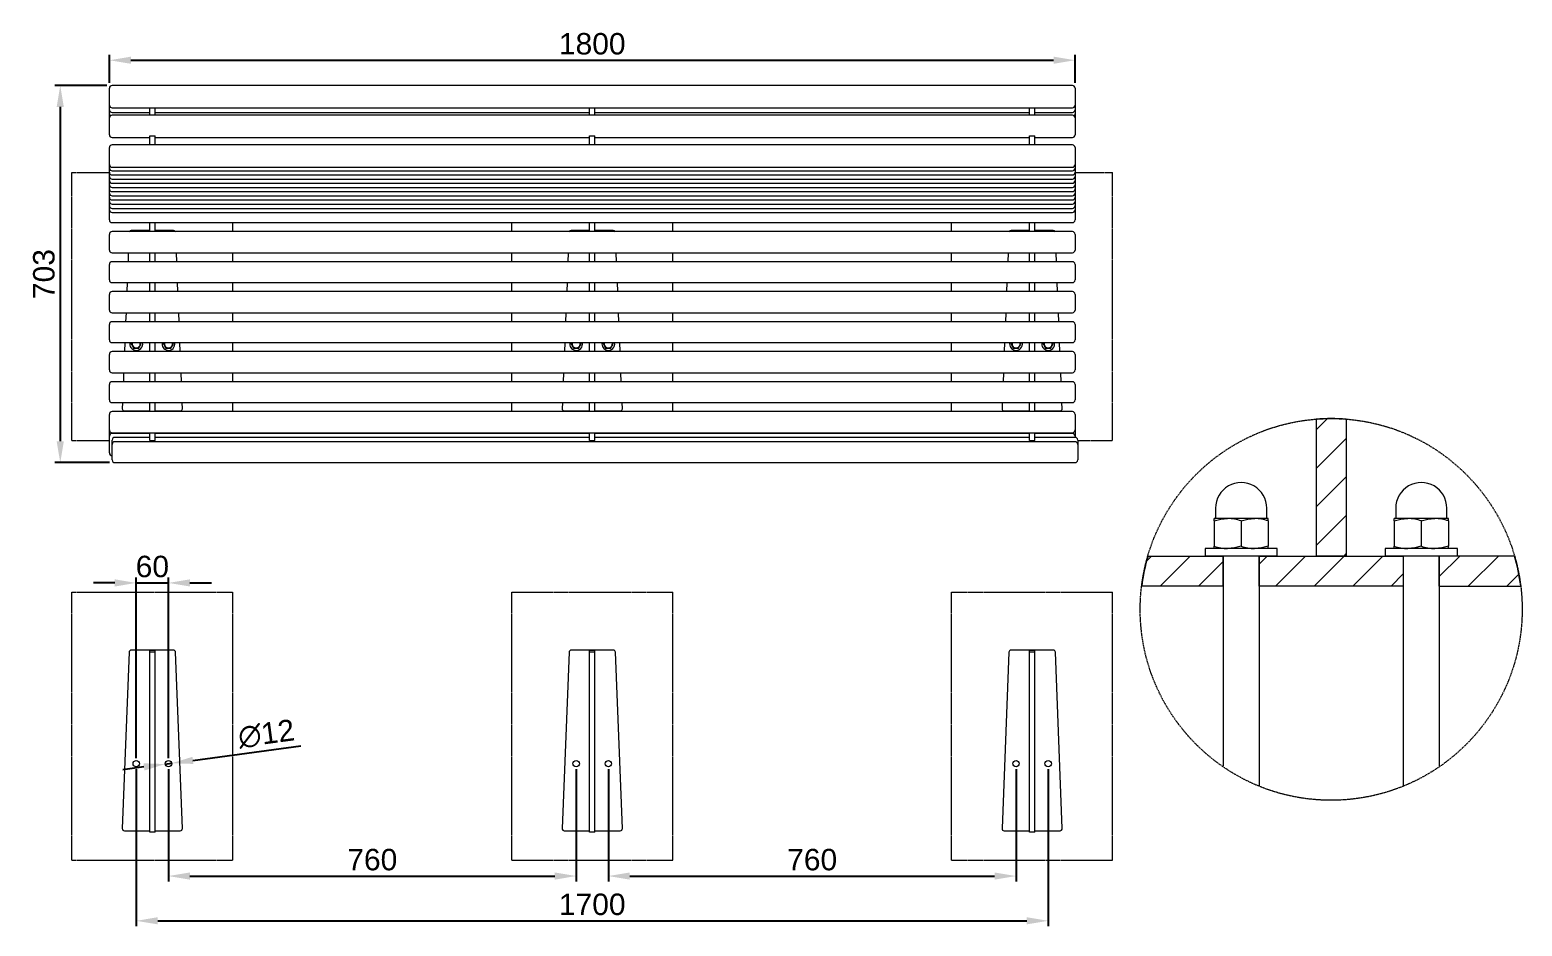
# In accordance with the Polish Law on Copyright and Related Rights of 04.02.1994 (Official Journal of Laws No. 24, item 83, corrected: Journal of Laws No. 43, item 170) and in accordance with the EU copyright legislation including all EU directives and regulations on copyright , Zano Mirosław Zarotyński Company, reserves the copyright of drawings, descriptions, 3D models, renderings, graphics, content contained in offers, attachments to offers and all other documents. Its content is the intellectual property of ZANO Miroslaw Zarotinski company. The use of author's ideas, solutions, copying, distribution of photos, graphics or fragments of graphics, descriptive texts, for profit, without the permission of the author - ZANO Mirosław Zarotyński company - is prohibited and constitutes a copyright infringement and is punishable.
# Model space of a CAD drawing. Header units: millimetres. Extents: x 580 to 5174, y 1342 to 4642.
# Drawn here: x 724 to 3506, y 1342 to 3014 of the extents above; entities that cross this region are included whole.
import ezdxf

# ---------------------------------------------------------------- set-up
doc = ezdxf.new("R2010")
doc.units = ezdxf.units.MM
doc.linetypes.add('HIDDEN', pattern=[1.905, 1.27, -0.635])
for name, color, linetype, lineweight in [('ZANO_R', 7, 'Continuous', 0), ('ZANO_R_przerywana', 7, 'HIDDEN', 0), ('ZANO_W', 1, 'Continuous', 0)]:
    doc.layers.add(name, color=color, linetype=linetype, lineweight=lineweight)
doc.styles.get("Standard").update_dxf_attribs({"font": 'ARIALUNI.TTF'})
doc.dimstyles.new('pl i ang', dxfattribs={"dimtxt": 50, "dimasz": 50, "dimexe": 1.25, "dimexo": 0.625, "dimgap": 10, "dimtad": 1, "dimtoh": 1, "dimtxsty": 'Standard', "dimcen": 2.5, "dimclrd": 1, "dimclre": 1, "dimclrt": 1, "dimadec": 0, "dimazin": 0, "dimtfac": 1, "dimtmove": 0, "dimatfit": 3, "dimfxl": 1, "dimarcsym": 1})

# ---------------------------------------------------------------- blocks, each defined once
blk = doc.blocks.new('*D411')
at = {"layer": 'ZANO_W', "color": 1, "lineweight": -2}
for p, q in [((872.6, 2915.2), (872.6, 2967.3)), ((912.6, 2957.3), (2632.6, 2957.3)), ((2672.6, 2915.2), (2672.6, 2967.3))]:
    blk.add_line(p, q, dxfattribs=at)
at = {"layer": 'ZANO_W', "color": 1}
for points in [[(912.6, 2964), (912.6, 2950.7), (872.6, 2957.3)], [(2632.6, 2950.7), (2632.6, 2964), (2672.6, 2957.3)]]:
    blk.add_solid(points, dxfattribs=at)
at = {"layer": 'ZANO_W', "color": 1, "insert": (1772.6, 2987.8), "char_height": 40, "attachment_point": 5}
blk.add_mtext('1800', dxfattribs=at)
blk = doc.blocks.new('*D412')
at = {"layer": 'ZANO_W', "color": 1, "lineweight": -2}
for p, q in [((867.6, 2910.2), (770.9, 2910.2)), ((780.9, 2870.2), (780.9, 2246.8)), ((872.6, 2206.8), (770.9, 2206.8))]:
    blk.add_line(p, q, dxfattribs=at)
at = {"layer": 'ZANO_W', "color": 1}
for points in [[(787.6, 2870.2), (774.2, 2870.2), (780.9, 2910.2)], [(774.2, 2246.8), (787.6, 2246.8), (780.9, 2206.8)]]:
    blk.add_solid(points, dxfattribs=at)
at = {"layer": 'ZANO_W', "color": 1, "insert": (750.5, 2558.5), "char_height": 40, "attachment_point": 5, "rotation": 90}
blk.add_mtext('703', dxfattribs=at)
blk = doc.blocks.new('*D416')
at = {"layer": 'ZANO_W', "color": 1, "lineweight": -2}
for p, q in [((882.6, 1982.5), (842.6, 1982.5)), ((922.6, 1655.4), (922.6, 1992.5)), ((922.6, 1982.5), (982.6, 1982.5)), ((982.6, 1655.4), (982.6, 1992.5)), ((1022.6, 1982.5), (1062.6, 1982.5))]:
    blk.add_line(p, q, dxfattribs=at)
at = {"layer": 'ZANO_W', "color": 1}
for points in [[(882.6, 1975.8), (882.6, 1989.2), (922.6, 1982.5)], [(1022.6, 1989.2), (1022.6, 1975.8), (982.6, 1982.5)]]:
    blk.add_solid(points, dxfattribs=at)
at = {"layer": 'ZANO_W', "color": 1, "insert": (952.6, 2012.9), "char_height": 40, "attachment_point": 5}
blk.add_mtext('60', dxfattribs=at)
blk = doc.blocks.new('*D417')
at = {"layer": 'ZANO_W', "color": 1, "lineweight": -2}
for p, q in [((982.6, 1635.4), (982.6, 1425.8)), ((1742.6, 1635.4), (1742.6, 1425.8)), ((1022.6, 1435.8), (1702.6, 1435.8))]:
    blk.add_line(p, q, dxfattribs=at)
at = {"layer": 'ZANO_W', "color": 1}
for points in [[(1022.6, 1442.5), (1022.6, 1429.1), (982.6, 1435.8)], [(1702.6, 1429.1), (1702.6, 1442.5), (1742.6, 1435.8)]]:
    blk.add_solid(points, dxfattribs=at)
at = {"layer": 'ZANO_W', "color": 1, "insert": (1362.6, 1466.2), "char_height": 40, "attachment_point": 5}
blk.add_mtext('760', dxfattribs=at)
blk = doc.blocks.new('*D418')
at = {"layer": 'ZANO_W', "color": 1, "lineweight": -2}
for p, q in [((1802.6, 1635.4), (1802.6, 1425.8)), ((2562.6, 1635.4), (2562.6, 1425.8)), ((1842.6, 1435.8), (2522.6, 1435.8))]:
    blk.add_line(p, q, dxfattribs=at)
at = {"layer": 'ZANO_W', "color": 1}
for points in [[(1842.6, 1442.5), (1842.6, 1429.1), (1802.6, 1435.8)], [(2522.6, 1429.1), (2522.6, 1442.5), (2562.6, 1435.8)]]:
    blk.add_solid(points, dxfattribs=at)
at = {"layer": 'ZANO_W', "color": 1, "insert": (2182.6, 1466.2), "char_height": 40, "attachment_point": 5}
blk.add_mtext('760', dxfattribs=at)
blk = doc.blocks.new('*D419')
at = {"layer": 'ZANO_W', "color": 1, "lineweight": -2}
for p, q in [((922.6, 1635.4), (922.6, 1342.3)), ((2622.6, 1635.4), (2622.6, 1342.3)), ((962.6, 1352.3), (2582.6, 1352.3))]:
    blk.add_line(p, q, dxfattribs=at)
at = {"layer": 'ZANO_W', "color": 1}
for points in [[(962.6, 1359), (962.6, 1345.7), (922.6, 1352.3)], [(2582.6, 1345.7), (2582.6, 1359), (2622.6, 1352.3)]]:
    blk.add_solid(points, dxfattribs=at)
at = {"layer": 'ZANO_W', "color": 1, "insert": (1772.6, 1382.8), "char_height": 40, "attachment_point": 5}
blk.add_mtext('1700', dxfattribs=at)
blk = doc.blocks.new('*D422')
at = {"layer": 'ZANO_W', "color": 1, "lineweight": -2}
for p, q in [((1028.2, 1651.5), (1229.3, 1678.4)), ((976.6, 1644.7), (988.5, 1646.2)), ((937, 1639.4), (897.3, 1634.1))]:
    blk.add_line(p, q, dxfattribs=at)
at = {"layer": 'ZANO_W', "color": 1}
for points in [[(937.9, 1632.7), (936.1, 1646), (976.6, 1644.7)], [(1027.3, 1658.1), (1029.1, 1644.9), (988.5, 1646.2)]]:
    blk.add_solid(points, dxfattribs=at)
at = {"layer": 'ZANO_W', "color": 1, "insert": (1165.1, 1700.8), "char_height": 40, "attachment_point": 5, "rotation": 7.6106}
blk.add_mtext('∅12', dxfattribs=at)

msp = doc.modelspace()

# ---------------------------------------------------------------- linework, layer by layer
at = {"layer": 'ZANO_R'}
for p, q in [((872.6, 2877.5), (872.6, 2905.2)), ((2667.6, 2910.2), (877.6, 2910.2)), ((2672.6, 2905.2), (2672.6, 2877.5)), ((872.6, 2873.6), (872.6, 2877.5)), ((872.6, 2868.9), (872.6, 2873.6)), ((872.6, 2865), (872.6, 2868.9)), ((877.6, 2868.6), (2667.6, 2868.6)), ((947.6, 2854.8), (947.6, 2868.6)), ((957.6, 2854.8), (957.6, 2868.6)), ((1767.6, 2854.8), (1767.6, 2868.6)), ((1777.6, 2854.8), (1777.6, 2868.6)), ((2587.6, 2854.8), (2587.6, 2868.6)), ((2597.6, 2854.8), (2597.6, 2868.6)), ((2672.6, 2877.5), (2672.6, 2873.6)), ((2672.6, 2873.6), (2672.6, 2868.9)), ((2672.6, 2868.9), (2672.6, 2865)), ((872.6, 2861.1), (872.6, 2865)), ((872.6, 2857.2), (872.6, 2861.1)), ((872.6, 2853.3), (872.6, 2857.2)), ((872.6, 2849.8), (872.6, 2853.3)), ((872.6, 2822), (872.6, 2849.8)), ((877.6, 2860), (947.6, 2860)), ((2667.6, 2854.8), (877.6, 2854.8)), ((957.6, 2860), (1767.6, 2860)), ((1777.6, 2860), (2587.6, 2860)), ((2597.6, 2860), (2667.6, 2860)), ((2672.6, 2865), (2672.6, 2861.1)), ((2672.6, 2861.1), (2672.6, 2857.2)), ((2672.6, 2857.2), (2672.6, 2853.3)), ((2672.6, 2853.3), (2672.6, 2849.8)), ((2672.6, 2849.8), (2672.6, 2822)), ((872.6, 2818.2), (872.6, 2822)), ((877.6, 2813.2), (947.6, 2813.2)), ((947.6, 2816.2), (957.6, 2816.2)), ((947.6, 2800.4), (947.6, 2816.2)), ((957.6, 2800.4), (957.6, 2816.2)), ((957.6, 2813.2), (1767.6, 2813.2)), ((1767.6, 2816.2), (1777.6, 2816.2)), ((1767.6, 2800.4), (1767.6, 2816.2)), ((1777.6, 2800.4), (1777.6, 2816.2)), ((1777.6, 2813.2), (2587.6, 2813.2)), ((2587.6, 2816.2), (2597.6, 2816.2)), ((2587.6, 2800.4), (2587.6, 2816.2)), ((2597.6, 2800.4), (2597.6, 2816.2)), ((2597.6, 2813.2), (2667.6, 2813.2)), ((2672.6, 2822), (2672.6, 2818.2)), ((872.6, 2766.6), (872.6, 2794.3)), ((2667.6, 2799.3), (877.6, 2799.3)), ((947.6, 2800.4), (957.6, 2800.4)), ((947.6, 2799.3), (947.6, 2800.4)), ((957.6, 2799.3), (957.6, 2800.4)), ((1767.6, 2800.4), (1777.6, 2800.4)), ((1767.6, 2799.3), (1767.6, 2800.4)), ((1777.6, 2799.3), (1777.6, 2800.4)), ((2587.6, 2800.4), (2597.6, 2800.4)), ((2587.6, 2799.3), (2587.6, 2800.4)), ((2597.6, 2799.3), (2597.6, 2800.4)), ((2672.6, 2794.3), (2672.6, 2766.6)), ((872.6, 2762.7), (872.6, 2766.6)), ((872.6, 2759.9), (872.6, 2762.7)), ((872.6, 2756.1), (872.6, 2759.9)), ((872.6, 2752.2), (872.6, 2756.1)), ((877.6, 2757.7), (2667.6, 2757.7)), ((2672.6, 2766.6), (2672.6, 2762.7)), ((2672.6, 2762.7), (2672.6, 2759.9)), ((2672.6, 2759.9), (2672.6, 2756.1)), ((2672.6, 2756.1), (2672.6, 2752.2)), ((872.6, 2748.3), (872.6, 2752.2)), ((872.6, 2744.4), (872.6, 2748.3)), ((872.6, 2740.5), (872.6, 2744.4)), ((872.6, 2736.6), (872.6, 2740.5)), ((872.6, 2732.8), (872.6, 2736.6)), ((872.6, 2728.9), (872.6, 2732.8)), ((872.6, 2725), (872.6, 2728.9)), ((877.6, 2751.1), (2667.6, 2751.1)), ((877.6, 2743.3), (2667.6, 2743.3)), ((877.6, 2735.5), (2667.6, 2735.5)), ((877.6, 2727.8), (2667.6, 2727.8)), ((2672.6, 2752.2), (2672.6, 2748.3)), ((2672.6, 2748.3), (2672.6, 2744.4)), ((2672.6, 2744.4), (2672.6, 2740.5)), ((2672.6, 2740.5), (2672.6, 2736.6)), ((2672.6, 2736.6), (2672.6, 2732.8)), ((2672.6, 2732.8), (2672.6, 2728.9)), ((2672.6, 2728.9), (2672.6, 2725)), ((872.6, 2721.1), (872.6, 2725)), ((872.6, 2717.2), (872.6, 2721.1)), ((872.6, 2713.3), (872.6, 2717.2)), ((872.6, 2709.4), (872.6, 2713.3)), ((872.6, 2705.6), (872.6, 2709.4)), ((872.6, 2701.7), (872.6, 2705.6)), ((872.6, 2697.8), (872.6, 2701.7)), ((877.6, 2720), (2667.6, 2720)), ((877.6, 2712.2), (2667.6, 2712.2)), ((877.6, 2704.4), (2667.6, 2704.4)), ((2672.6, 2725), (2672.6, 2721.1)), ((2672.6, 2721.1), (2672.6, 2717.2)), ((2672.6, 2717.2), (2672.6, 2713.3)), ((2672.6, 2713.3), (2672.6, 2709.4)), ((2672.6, 2709.4), (2672.6, 2705.6)), ((2672.6, 2705.6), (2672.6, 2701.7)), ((2672.6, 2701.7), (2672.6, 2697.8)), ((872.6, 2693.9), (872.6, 2697.8)), ((872.6, 2690), (872.6, 2693.9)), ((872.6, 2686.1), (872.6, 2690)), ((872.6, 2682.3), (872.6, 2686.1)), ((872.6, 2678.4), (872.6, 2682.3)), ((872.6, 2660.5), (872.6, 2678.4)), ((877.6, 2696.7), (2667.6, 2696.7)), ((877.6, 2688.9), (2667.6, 2688.9)), ((877.6, 2681.1), (2667.6, 2681.1)), ((877.6, 2673.4), (2667.6, 2673.4)), ((2672.6, 2697.8), (2672.6, 2693.9)), ((2672.6, 2693.9), (2672.6, 2690)), ((2672.6, 2690), (2672.6, 2686.1)), ((2672.6, 2686.1), (2672.6, 2682.3)), ((2672.6, 2682.3), (2672.6, 2678.4)), ((2672.6, 2678.4), (2672.6, 2660.5)), ((872.6, 2659.4), (872.6, 2660.5)), ((877.6, 2654.4), (2667.6, 2654.4)), ((947.6, 2637.6), (947.6, 2654.4)), ((957.6, 2637.6), (957.6, 2654.4)), ((1767.6, 2637.6), (1767.6, 2654.4)), ((1777.6, 2637.6), (1777.6, 2654.4)), ((2587.6, 2637.6), (2587.6, 2654.4)), ((2597.6, 2637.6), (2597.6, 2654.4)), ((2672.6, 2660.5), (2672.6, 2659.4)), ((872.6, 2604.6), (872.6, 2632.6)), ((2667.6, 2637.6), (877.6, 2637.6)), ((947.6, 2639.9), (913.3, 2639.9)), ((991.9, 2639.9), (957.6, 2639.9)), ((1767.6, 2639.9), (1733.3, 2639.9)), ((1811.9, 2639.9), (1777.6, 2639.9)), ((2587.6, 2639.9), (2553.3, 2639.9)), ((2631.9, 2639.9), (2597.6, 2639.9)), ((2672.6, 2632.6), (2672.6, 2604.6)), ((872.6, 2603.4), (872.6, 2604.6)), ((877.6, 2598.4), (2667.6, 2598.4)), ((907.8, 2598.4), (907.2, 2581.6)), ((947.6, 2581.6), (947.6, 2598.4)), ((957.6, 2581.6), (957.6, 2598.4)), ((998, 2581.6), (997.3, 2598.4)), ((1727.8, 2598.4), (1727.2, 2581.6)), ((1767.6, 2581.6), (1767.6, 2598.4)), ((1777.6, 2581.6), (1777.6, 2598.4)), ((1818, 2581.6), (1817.3, 2598.4)), ((2547.8, 2598.4), (2547.2, 2581.6)), ((2587.6, 2581.6), (2587.6, 2598.4)), ((2597.6, 2581.6), (2597.6, 2598.4)), ((2638, 2581.6), (2637.3, 2598.4)), ((2672.6, 2604.6), (2672.6, 2603.4)), ((872.6, 2548.6), (872.6, 2576.6)), ((2667.6, 2581.6), (877.6, 2581.6)), ((2672.6, 2576.6), (2672.6, 2548.6)), ((872.6, 2547.5), (872.6, 2548.6)), ((877.6, 2542.5), (2667.6, 2542.5)), ((905.7, 2542.5), (905, 2525.7)), ((947.6, 2525.7), (947.6, 2542.5)), ((957.6, 2525.7), (957.6, 2542.5)), ((1000.2, 2525.7), (999.5, 2542.5)), ((1725.7, 2542.5), (1725, 2525.7)), ((1767.6, 2525.7), (1767.6, 2542.5)), ((1777.6, 2525.7), (1777.6, 2542.5)), ((1820.2, 2525.7), (1819.5, 2542.5)), ((2545.7, 2542.5), (2545, 2525.7)), ((2587.6, 2525.7), (2587.6, 2542.5)), ((2597.6, 2525.7), (2597.6, 2542.5)), ((2640.2, 2525.7), (2639.5, 2542.5)), ((2672.6, 2548.6), (2672.6, 2547.5)), ((872.6, 2492.7), (872.6, 2520.7)), ((2667.6, 2525.7), (877.6, 2525.7)), ((2672.6, 2520.7), (2672.6, 2492.7)), ((872.6, 2491.5), (872.6, 2492.7)), ((877.6, 2486.5), (2667.6, 2486.5)), ((903.5, 2486.5), (902.8, 2469.7)), ((947.6, 2469.7), (947.6, 2486.5)), ((957.6, 2469.7), (957.6, 2486.5)), ((1002.3, 2469.7), (1001.7, 2486.5)), ((1723.5, 2486.5), (1722.8, 2469.7)), ((1767.6, 2469.7), (1767.6, 2486.5)), ((1777.6, 2469.7), (1777.6, 2486.5)), ((1822.3, 2469.7), (1821.7, 2486.5)), ((2543.5, 2486.5), (2542.8, 2469.7)), ((2587.6, 2469.7), (2587.6, 2486.5)), ((2597.6, 2469.7), (2597.6, 2486.5)), ((2642.3, 2469.7), (2641.7, 2486.5)), ((2672.6, 2492.7), (2672.6, 2491.5)), ((872.6, 2436.7), (872.6, 2464.7)), ((2667.6, 2469.7), (877.6, 2469.7)), ((2672.6, 2464.7), (2672.6, 2436.7)), ((872.6, 2435.6), (872.6, 2436.7)), ((877.6, 2430.6), (2667.6, 2430.6)), ((901.3, 2430.6), (900.6, 2413.8)), ((913.4, 2428.7), (914.5, 2430.6)), ((947.6, 2413.8), (947.6, 2430.6)), ((957.6, 2413.8), (957.6, 2430.6)), ((973.4, 2428.7), (974.5, 2430.6)), ((1004.5, 2413.8), (1003.9, 2430.6)), ((1721.3, 2430.6), (1720.6, 2413.8)), ((1733.4, 2428.7), (1734.5, 2430.6)), ((1767.6, 2413.8), (1767.6, 2430.6)), ((1777.6, 2413.8), (1777.6, 2430.6)), ((1793.4, 2428.7), (1794.5, 2430.6)), ((1824.5, 2413.8), (1823.9, 2430.6)), ((2541.3, 2430.6), (2540.6, 2413.8)), ((2553.4, 2428.7), (2554.5, 2430.6)), ((2587.6, 2413.8), (2587.6, 2430.6)), ((2597.6, 2413.8), (2597.6, 2430.6)), ((2613.4, 2428.7), (2614.5, 2430.6)), ((2644.5, 2413.8), (2643.9, 2430.6)), ((2672.6, 2436.7), (2672.6, 2435.6)), ((872.6, 2380.8), (872.6, 2408.8)), ((2667.6, 2413.8), (877.6, 2413.8)), ((2672.6, 2408.8), (2672.6, 2380.8)), ((872.6, 2379.6), (872.6, 2380.8)), ((877.6, 2374.6), (2667.6, 2374.6)), ((899.1, 2374.6), (898.5, 2357.8)), ((947.6, 2357.8), (947.6, 2374.6)), ((957.6, 2357.8), (957.6, 2374.6)), ((1006.7, 2357.8), (1006, 2374.6)), ((1719.1, 2374.6), (1718.5, 2357.8)), ((1767.6, 2357.8), (1767.6, 2374.6)), ((1777.6, 2357.8), (1777.6, 2374.6)), ((1826.7, 2357.8), (1826, 2374.6)), ((2539.1, 2374.6), (2538.5, 2357.8)), ((2587.6, 2357.8), (2587.6, 2374.6)), ((2597.6, 2357.8), (2597.6, 2374.6)), ((2646.7, 2357.8), (2646, 2374.6)), ((2672.6, 2380.8), (2672.6, 2379.6)), ((872.6, 2324.8), (872.6, 2352.8)), ((2667.6, 2357.8), (877.6, 2357.8)), ((2672.6, 2352.8), (2672.6, 2324.8)), ((872.6, 2323.7), (872.6, 2324.8)), ((877.6, 2318.7), (2667.6, 2318.7)), ((896.9, 2318.7), (896.5, 2307.4)), ((947.6, 2301.9), (947.6, 2318.7)), ((957.6, 2301.9), (957.6, 2318.7)), ((1008.7, 2307.4), (1008.2, 2318.7)), ((1716.9, 2318.7), (1716.5, 2307.4)), ((1767.6, 2301.9), (1767.6, 2318.7)), ((1777.6, 2301.9), (1777.6, 2318.7)), ((1828.7, 2307.4), (1828.2, 2318.7)), ((2536.9, 2318.7), (2536.5, 2307.4)), ((2587.6, 2301.9), (2587.6, 2318.7)), ((2597.6, 2301.9), (2597.6, 2318.7)), ((2648.7, 2307.4), (2648.2, 2318.7)), ((2672.6, 2324.8), (2672.6, 2323.7)), ((872.6, 2268.9), (872.6, 2296.9)), ((2667.6, 2301.9), (877.6, 2301.9)), ((900.5, 2303.2), (947.6, 2303.2)), ((957.6, 2303.2), (1004.7, 2303.2)), ((1720.5, 2303.2), (1767.6, 2303.2)), ((1777.6, 2303.2), (1824.7, 2303.2)), ((2540.5, 2303.2), (2587.6, 2303.2)), ((2597.6, 2303.2), (2644.7, 2303.2)), ((2672.6, 2296.9), (2672.6, 2268.9)), ((3122.2, 2267.7), (3143.5, 2289)), ((3122.2, 2287.9), (3122.2, 2032.6)), ((3178.2, 2287.9), (3178.2, 2032.6)), ((872.6, 2267.7), (872.6, 2268.9)), ((872.6, 2267.6), (872.6, 2267.7)), ((872.6, 2263.9), (872.6, 2267.6)), ((872.6, 2260.1), (872.6, 2263.9)), ((872.6, 2256.4), (872.6, 2260.1)), ((872.6, 2252.7), (872.6, 2256.4)), ((877.6, 2262.7), (2667.6, 2262.7)), ((947.6, 2261.4), (877.6, 2261.4)), ((947.6, 2254), (882.6, 2254)), ((947.6, 2248.2), (947.6, 2262.7)), ((957.6, 2248.2), (957.6, 2262.7)), ((1767.6, 2261.4), (957.6, 2261.4)), ((1767.6, 2254), (957.6, 2254)), ((1767.6, 2248.2), (1767.6, 2262.7)), ((1777.6, 2248.2), (1777.6, 2262.7)), ((2587.6, 2261.4), (1777.6, 2261.4)), ((2587.6, 2254), (1777.6, 2254)), ((2587.6, 2248.2), (2587.6, 2262.7)), ((2597.6, 2248.2), (2597.6, 2262.7)), ((2667.6, 2261.4), (2597.6, 2261.4)), ((2672.6, 2254), (2597.6, 2254)), ((2672.6, 2268.9), (2672.6, 2267.7)), ((2672.6, 2267.7), (2672.6, 2267.6)), ((2672.6, 2267.6), (2672.6, 2263.9)), ((2672.6, 2263.9), (2672.6, 2260.1)), ((2672.6, 2260.1), (2672.6, 2256.4)), ((2672.6, 2256.4), (2672.6, 2254)), ((872.6, 2224.9), (872.6, 2252.7)), ((877.6, 2245.3), (877.6, 2249)), ((877.6, 2240.9), (877.6, 2245.3)), ((877.6, 2212.9), (877.6, 2240.9)), ((2672.6, 2245.9), (882.6, 2245.9)), ((947.6, 2248.2), (957.6, 2248.2)), ((1767.6, 2248.2), (1777.6, 2248.2)), ((2587.6, 2248.2), (2597.6, 2248.2)), ((2677.6, 2249), (2677.6, 2245.3)), ((2677.6, 2245.3), (2677.6, 2240.9)), ((2677.6, 2240.9), (2677.6, 2212.9)), ((3122.2, 2195.9), (3178.2, 2251.9)), ((877.6, 2211.8), (877.6, 2212.9)), ((882.6, 2206.8), (2672.6, 2206.8)), ((2677.6, 2212.9), (2677.6, 2211.8)), ((3122.2, 2124.1), (3178.2, 2180.1)), ((2934.7, 2122.1), (2934.7, 2103.9)), ((3029.9, 2103.9), (3029.9, 2122.1)), ((3270.6, 2122.1), (3270.6, 2103.9)), ((3365.7, 2103.9), (3365.7, 2122.1)), ((2931.9, 2098), (2931.9, 2102.5)), ((2957.1, 2102.5), (2931.9, 2102.5)), ((2931.9, 2098), (2944.3, 2101.3)), ((2931.9, 2098), (2931.9, 2051.1)), ((2944.3, 2101.3), (2957.1, 2102.5)), ((3007.5, 2102.5), (2957.1, 2102.5)), ((2982.3, 2098), (2994.6, 2101.3)), ((2982.3, 2098), (2982.3, 2051.1)), ((2994.6, 2101.3), (3007.5, 2102.5)), ((3032.7, 2102.5), (3007.5, 2102.5)), ((3032.7, 2098), (3032.7, 2102.5)), ((3032.7, 2098), (3032.7, 2051.1)), ((3122.2, 2052.3), (3178.2, 2108.3)), ((3267.8, 2098), (3267.8, 2102.5)), ((3292.9, 2102.5), (3267.8, 2102.5)), ((3267.8, 2098), (3280.1, 2101.3)), ((3267.8, 2098), (3267.8, 2051.1)), ((3280.1, 2101.3), (3292.9, 2102.5)), ((3343.3, 2102.5), (3292.9, 2102.5)), ((3318.1, 2098), (3330.5, 2101.3)), ((3318.1, 2098), (3318.1, 2051.1)), ((3330.5, 2101.3), (3343.3, 2102.5)), ((3368.5, 2102.5), (3343.3, 2102.5)), ((3368.5, 2098), (3368.5, 2102.5)), ((3368.5, 2098), (3368.5, 2051.1)), ((2805.9, 2023.2), (2815.4, 2032.7)), ((2808.5, 2032.7), (2948.7, 2032.6)), ((2831.1, 1976.6), (2887.1, 2032.6)), ((2915.1, 2046.6), (2915.1, 2032.6)), ((3049.5, 2046.6), (2915.1, 2046.6)), ((3049.5, 2032.6), (2915.1, 2032.6)), ((2931.9, 2046.6), (2931.9, 2051.1)), ((2948.7, 1976.6), (2948.7, 2032.6)), ((2948.7, 2032.6), (2948.7, 1650)), ((2969.9, 2047.8), (2957.1, 2046.6)), ((2982.3, 2051.1), (2969.9, 2047.8)), ((3020.3, 2047.8), (3007.5, 2046.6)), ((3015.9, 1976.6), (3015.9, 2032.6)), ((3015.9, 2032.6), (3284.5, 2032.6)), ((3015.9, 2032.6), (3015.9, 1603.6)), ((3015.9, 2017.7), (3030.7, 2032.6)), ((3032.7, 2051.1), (3020.3, 2047.8)), ((3032.7, 2046.6), (3032.7, 2051.1)), ((3046.5, 1976.6), (3102.5, 2032.6)), ((3049.5, 2032.6), (3049.5, 2046.6)), ((3118.3, 1976.6), (3174.3, 2032.6)), ((3178.2, 2032.6), (3122.2, 2032.6)), ((3174.3, 2032.6), (3178.2, 2036.5)), ((3190.2, 1976.6), (3246.1, 2032.6)), ((3251, 2046.6), (3251, 2032.6)), ((3385.3, 2046.6), (3251, 2046.6)), ((3385.3, 2032.6), (3251, 2032.6)), ((3267.8, 2046.6), (3267.8, 2051.1)), ((3284.5, 2032.6), (3284.5, 1976.6)), ((3284.5, 2032.6), (3284.5, 1603.6)), ((3305.8, 2047.8), (3292.9, 2046.6)), ((3318.1, 2051.1), (3305.8, 2047.8)), ((3356.2, 2047.8), (3343.3, 2046.6)), ((3491.9, 2032.7), (3351.7, 2032.6)), ((3351.7, 1976.6), (3351.7, 2032.6)), ((3351.7, 2032.6), (3351.7, 1641.2)), ((3389.8, 2032.6), (3351.7, 1994.5)), ((3368.5, 2051.1), (3356.2, 2047.8)), ((3368.5, 2046.6), (3368.5, 2051.1)), ((3385.3, 2032.6), (3385.3, 2046.6)), ((3461.7, 2032.7), (3405.6, 1976.6)), ((2902.9, 1976.6), (2948.7, 2022.4)), ((2948.7, 1976.6), (2797, 1976.6)), ((3284.5, 1976.6), (3015.9, 1976.6)), ((3262, 1976.6), (3284.5, 1999.2)), ((3351.7, 1976.6), (3503.4, 1976.6)), ((3499.9, 1999.1), (3477.4, 1976.6)), ((909.3, 1853.3), (896.5, 1524.6)), ((991.9, 1857.1), (913.3, 1857.1)), ((947.6, 1857.1), (957.6, 1857.1)), ((947.6, 1854.2), (947.6, 1857.1)), ((947.6, 1854.2), (957.6, 1854.2)), ((947.6, 1517.5), (947.6, 1854.2)), ((957.6, 1854.2), (957.6, 1857.1)), ((957.6, 1517.5), (957.6, 1854.2)), ((1008.7, 1524.6), (995.9, 1853.3)), ((1729.3, 1853.3), (1716.5, 1524.6)), ((1811.9, 1857.1), (1733.3, 1857.1)), ((1767.6, 1857.1), (1777.6, 1857.1)), ((1767.6, 1854.2), (1767.6, 1857.1)), ((1767.6, 1854.2), (1777.6, 1854.2)), ((1767.6, 1517.5), (1767.6, 1854.2)), ((1777.6, 1854.2), (1777.6, 1857.1)), ((1777.6, 1517.5), (1777.6, 1854.2)), ((1828.7, 1524.6), (1815.9, 1853.3)), ((2549.3, 1853.3), (2536.5, 1524.6)), ((2631.9, 1857.1), (2553.3, 1857.1)), ((2587.6, 1857.1), (2597.6, 1857.1)), ((2587.6, 1854.2), (2587.6, 1857.1)), ((2587.6, 1854.2), (2597.6, 1854.2)), ((2587.6, 1517.5), (2587.6, 1854.2)), ((2597.6, 1854.2), (2597.6, 1857.1)), ((2597.6, 1517.5), (2597.6, 1854.2)), ((2648.7, 1524.6), (2635.9, 1853.3)), ((2948.7, 1677.9), (2948.7, 1641.2)), ((900.5, 1520.4), (947.6, 1520.4)), ((957.6, 1517.5), (947.6, 1517.5)), ((957.6, 1520.4), (1004.7, 1520.4)), ((1720.5, 1520.4), (1767.6, 1520.4)), ((1777.6, 1517.5), (1767.6, 1517.5)), ((1777.6, 1520.4), (1824.7, 1520.4)), ((2540.5, 1520.4), (2587.6, 1520.4)), ((2597.6, 1517.5), (2587.6, 1517.5)), ((2597.6, 1520.4), (2644.7, 1520.4))]:
    msp.add_line(p, q, dxfattribs=at)
at = {"layer": 'ZANO_R', "flags": 128}
for points in [[(913.4, 2428.7), (914.4, 2426.7), (915.4, 2424.6)], [(915.4, 2424.6), (915.6, 2424.3), (916.6, 2422.4), (917.5, 2420.5)], [(917.5, 2420.5), (919.8, 2420.4), (922.1, 2420.2)], [(922.1, 2420.2), (922.5, 2420.2), (924.6, 2420.1), (926.7, 2420)], [(926.7, 2420), (928.6, 2422.9), (929.3, 2423.8)], [(929.3, 2423.8), (931.2, 2426.8), (931.8, 2427.7)], [(931.8, 2427.7), (930.8, 2429.7), (930.4, 2430.6)], [(973.4, 2428.7), (974.4, 2426.7), (975.4, 2424.6)], [(975.4, 2424.6), (975.6, 2424.3), (976.6, 2422.4), (977.5, 2420.5)], [(977.5, 2420.5), (979.8, 2420.4), (982.1, 2420.2)], [(982.1, 2420.2), (982.5, 2420.2), (984.6, 2420.1), (986.7, 2420)], [(986.7, 2420), (988.6, 2422.9), (989.3, 2423.8)], [(989.3, 2423.8), (991.2, 2426.8), (991.8, 2427.7)], [(991.8, 2427.7), (990.8, 2429.7), (990.4, 2430.6)], [(1733.4, 2428.7), (1734.4, 2426.7), (1735.4, 2424.6)], [(1735.4, 2424.6), (1735.6, 2424.3), (1736.6, 2422.4), (1737.5, 2420.5)], [(1737.5, 2420.5), (1739.8, 2420.4), (1742.1, 2420.2)], [(1742.1, 2420.2), (1742.5, 2420.2), (1744.6, 2420.1), (1746.7, 2420)], [(1746.7, 2420), (1748.6, 2422.9), (1749.3, 2423.8)], [(1749.3, 2423.8), (1751.2, 2426.8), (1751.8, 2427.7)], [(1751.8, 2427.7), (1750.8, 2429.7), (1750.4, 2430.6)], [(1793.4, 2428.7), (1794.4, 2426.7), (1795.4, 2424.6)], [(1795.4, 2424.6), (1795.6, 2424.3), (1796.6, 2422.4), (1797.5, 2420.5)], [(1797.5, 2420.5), (1799.8, 2420.4), (1802.1, 2420.2)], [(1802.1, 2420.2), (1802.5, 2420.2), (1804.6, 2420.1), (1806.7, 2420)], [(1806.7, 2420), (1808.6, 2422.9), (1809.3, 2423.8)], [(1809.3, 2423.8), (1811.2, 2426.8), (1811.8, 2427.7)], [(1811.8, 2427.7), (1810.8, 2429.7), (1810.4, 2430.6)], [(2553.4, 2428.7), (2554.4, 2426.7), (2555.4, 2424.6)], [(2555.4, 2424.6), (2555.6, 2424.3), (2556.6, 2422.4), (2557.5, 2420.5)], [(2557.5, 2420.5), (2559.8, 2420.4), (2562.1, 2420.2)], [(2562.1, 2420.2), (2562.5, 2420.2), (2564.6, 2420.1), (2566.7, 2420)], [(2566.7, 2420), (2568.6, 2422.9), (2569.3, 2423.8)], [(2569.3, 2423.8), (2571.2, 2426.8), (2571.8, 2427.7)], [(2571.8, 2427.7), (2570.8, 2429.7), (2570.4, 2430.6)], [(2613.4, 2428.7), (2614.4, 2426.7), (2615.4, 2424.6)], [(2615.4, 2424.6), (2615.6, 2424.3), (2616.6, 2422.4), (2617.5, 2420.5)], [(2617.5, 2420.5), (2619.8, 2420.4), (2622.1, 2420.2)], [(2622.1, 2420.2), (2622.5, 2420.2), (2624.6, 2420.1), (2626.7, 2420)], [(2626.7, 2420), (2628.6, 2422.9), (2629.3, 2423.8)], [(2629.3, 2423.8), (2631.2, 2426.8), (2631.8, 2427.7)], [(2631.8, 2427.7), (2630.8, 2429.7), (2630.4, 2430.6)]]:
    msp.add_lwpolyline(points, dxfattribs=at)
at = {"layer": 'ZANO_R'}
for centre in [(922.6, 1645.4), (982.6, 1645.4), (1742.6, 1645.4), (1802.6, 1645.4), (2562.6, 1645.4), (2622.6, 1645.4)]:
    msp.add_circle(centre, 6, dxfattribs=at)
for centre, radius, start, end in [((877.6, 2905.2), 5, 90, 180), ((2667.6, 2905.2), 5, 0, 90), ((877.6, 2873.6), 5, 180, 270), ((2667.6, 2873.6), 5, 270, 0), ((877.6, 2865), 5, 180, 270), ((877.6, 2857.2), 5, 180, 228.1994), ((877.6, 2849.8), 5, 90, 180), ((2667.6, 2865), 5, 270, 0), ((2667.6, 2849.8), 5, 0, 90), ((2667.6, 2857.2), 5, 311.8006, 0), ((877.6, 2818.2), 5, 180, 270), ((2667.6, 2818.2), 5, 270, 0), ((877.6, 2794.3), 5, 90, 180), ((2667.6, 2794.3), 5, 0, 90), ((877.6, 2762.7), 5, 180, 270), ((877.6, 2756.1), 5, 180, 270), ((2667.6, 2762.7), 5, 270, 0), ((2667.6, 2756.1), 5, 270, 0), ((877.6, 2748.3), 5, 180, 270), ((877.6, 2740.5), 5, 180, 270), ((877.6, 2732.8), 5, 180, 270), ((2667.6, 2748.3), 5, 270, 0), ((2667.6, 2740.5), 5, 270, 0), ((2667.6, 2732.8), 5, 270, 0), ((877.6, 2725), 5, 180, 270), ((877.6, 2717.2), 5, 180, 270), ((877.6, 2709.4), 5, 180, 270), ((877.6, 2701.7), 5, 180, 270), ((2667.6, 2725), 5, 270, 0), ((2667.6, 2717.2), 5, 270, 0), ((2667.6, 2709.4), 5, 270, 0), ((2667.6, 2701.7), 5, 270, 0), ((877.6, 2693.9), 5, 180, 270), ((877.6, 2686.1), 5, 180, 270), ((877.6, 2678.4), 5, 180, 270), ((2667.6, 2693.9), 5, 270, 0), ((2667.6, 2686.1), 5, 270, 0), ((2667.6, 2678.4), 5, 270, 0), ((877.6, 2659.4), 5, 180, 270), ((2667.6, 2659.4), 5, 270, 0), ((877.6, 2632.6), 5, 90, 180), ((913.3, 2635.9), 4, 90, 155.8577), ((991.9, 2635.9), 4, 24.1423, 90), ((1733.3, 2635.9), 4, 90, 155.8577), ((1811.9, 2635.9), 4, 24.1423, 90), ((2553.3, 2635.9), 4, 90, 155.8577), ((2631.9, 2635.9), 4, 24.1423, 90), ((2667.6, 2632.6), 5, 0, 90), ((877.6, 2603.4), 5, 180, 270), ((2667.6, 2603.4), 5, 270, 0), ((877.6, 2576.6), 5, 90, 180), ((2667.6, 2576.6), 5, 0, 90), ((877.6, 2547.5), 5, 180, 270), ((2667.6, 2547.5), 5, 270, 0), ((877.6, 2520.7), 5, 90, 180), ((2667.6, 2520.7), 5, 0, 90), ((877.6, 2491.5), 5, 180, 270), ((2667.6, 2491.5), 5, 270, 0), ((877.6, 2464.7), 5, 90, 180), ((2667.6, 2464.7), 5, 0, 90), ((877.6, 2435.6), 5, 180, 270), ((922.6, 2428.2), 12, 168.8114, 259.2907), ((922.6, 2428.2), 8, 163.0786, 206.8424), ((922.6, 2428.2), 7.5, 161.9128, 326.8424), ((922.6, 2428.2), 8, 206.8424, 266.8424), ((922.6, 2428.2), 12, 259.2907, 11.1886), ((922.6, 2428.2), 8, 266.8424, 326.8424), ((922.6, 2428.2), 7.5, 326.8424, 18.0872), ((922.6, 2428.2), 8, 326.8424, 16.9214), ((982.6, 2428.2), 12, 168.8114, 259.2907), ((982.6, 2428.2), 8, 163.0786, 206.8424), ((982.6, 2428.2), 7.5, 161.9128, 326.8424), ((982.6, 2428.2), 8, 206.8424, 266.8424), ((982.6, 2428.2), 12, 259.2907, 11.1886), ((982.6, 2428.2), 8, 266.8424, 326.8424), ((982.6, 2428.2), 7.5, 326.8424, 18.0872), ((982.6, 2428.2), 8, 326.8424, 16.9214), ((1742.6, 2428.2), 12, 168.8114, 259.2907), ((1742.6, 2428.2), 8, 163.0786, 206.8424), ((1742.6, 2428.2), 7.5, 161.9128, 326.8424), ((1742.6, 2428.2), 8, 206.8424, 266.8424), ((1742.6, 2428.2), 12, 259.2907, 11.1886), ((1742.6, 2428.2), 8, 266.8424, 326.8424), ((1742.6, 2428.2), 7.5, 326.8424, 18.0872), ((1742.6, 2428.2), 8, 326.8424, 16.9214), ((1802.6, 2428.2), 12, 168.8114, 259.2907), ((1802.6, 2428.2), 8, 163.0786, 206.8424), ((1802.6, 2428.2), 7.5, 161.9128, 326.8424), ((1802.6, 2428.2), 8, 206.8424, 266.8424), ((1802.6, 2428.2), 12, 259.2907, 11.1886), ((1802.6, 2428.2), 8, 266.8424, 326.8424), ((1802.6, 2428.2), 7.5, 326.8424, 18.0872), ((1802.6, 2428.2), 8, 326.8424, 16.9214), ((2562.6, 2428.2), 12, 168.8114, 259.2907), ((2562.6, 2428.2), 8, 163.0786, 206.8424), ((2562.6, 2428.2), 7.5, 161.9128, 326.8424), ((2562.6, 2428.2), 8, 206.8424, 266.8424), ((2562.6, 2428.2), 12, 259.2907, 11.1886), ((2562.6, 2428.2), 8, 266.8424, 326.8424), ((2562.6, 2428.2), 7.5, 326.8424, 18.0872), ((2562.6, 2428.2), 8, 326.8424, 16.9214), ((2622.6, 2428.2), 12, 168.8114, 259.2907), ((2622.6, 2428.2), 8, 163.0786, 206.8424), ((2622.6, 2428.2), 7.5, 161.9128, 326.8424), ((2622.6, 2428.2), 8, 206.8424, 266.8424), ((2622.6, 2428.2), 12, 259.2907, 11.1886), ((2622.6, 2428.2), 8, 266.8424, 326.8424), ((2622.6, 2428.2), 7.5, 326.8424, 18.0872), ((2622.6, 2428.2), 8, 326.8424, 16.9214), ((2667.6, 2435.6), 5, 270, 0), ((877.6, 2408.8), 5, 90, 180), ((2667.6, 2408.8), 5, 0, 90), ((877.6, 2379.6), 5, 180, 270), ((2667.6, 2379.6), 5, 270, 0), ((877.6, 2352.8), 5, 90, 180), ((2667.6, 2352.8), 5, 0, 90), ((877.6, 2323.7), 5, 180, 270), ((2667.6, 2323.7), 5, 270, 0), ((877.6, 2296.9), 5, 90, 180), ((900.5, 2307.2), 4, 177.7677, 270), ((1004.7, 2307.2), 4, 270, 2.2323), ((1720.5, 2307.2), 4, 177.7677, 270), ((1824.7, 2307.2), 4, 270, 2.2323), ((2540.5, 2307.2), 4, 177.7677, 270), ((2644.7, 2307.2), 4, 270, 2.2323), ((2667.6, 2296.9), 5, 0, 90), ((3150.2, 1933.1), 355.9, 85.4896, 94.5104), ((877.6, 2267.7), 5, 180, 270), ((877.6, 2263.9), 5, 157.4489, 180), ((877.6, 2256.4), 5, 90, 180), ((882.6, 2249), 5, 90, 180), ((2667.6, 2267.7), 5, 270, 0), ((2667.6, 2256.4), 5, 0, 90), ((2667.6, 2263.9), 5, 0, 22.5511), ((2672.6, 2249), 5, 0, 90), ((882.6, 2240.9), 5, 90, 180), ((2672.6, 2240.9), 5, 0, 90), ((877.6, 2224.9), 5, 180, 270), ((882.6, 2211.8), 5, 180, 270), ((2672.6, 2211.8), 5, 270, 0), ((2982.3, 2122.1), 47.6, 359.9997, 180.0003), ((3318.1, 2122.1), 47.6, 359.9997, 180.0003), ((2933.3, 2103.9), 1.4, 270.0029, 359.9902), ((2956.5, 2026.2), 76.4, 70.227, 89.5168), ((3006.8, 2026.2), 76.4, 70.227, 89.5168), ((3031.3, 2103.9), 1.4, 180.0098, 269.9971), ((3269.2, 2103.9), 1.4, 270.0029, 359.9902), ((3292.3, 2026.2), 76.4, 70.227, 89.5168), ((3342.7, 2026.2), 76.4, 70.227, 89.5168), ((3367.1, 2103.9), 1.4, 180.0098, 269.9834), ((3150.1, 1933.1), 355.7, 163.7479, 173.0145), ((2957.7, 2122.9), 76.4, 250.2279, 269.5163), ((3008.1, 2122.9), 76.4, 250.2279, 269.5163), ((3293.6, 2122.9), 76.4, 250.2279, 269.5163), ((3344, 2122.9), 76.4, 250.2279, 269.5163), ((3150.1, 1933.1), 356, 7.0111, 16.238), ((913.3, 1853.1), 4, 90, 177.7677), ((991.9, 1853.1), 4, 2.2323, 90), ((1733.3, 1853.1), 4, 90, 177.7677), ((1811.9, 1853.1), 4, 2.2323, 90), ((2553.3, 1853.1), 4, 90, 177.7677), ((2631.9, 1853.1), 4, 2.2323, 90), ((900.5, 1524.4), 4, 177.7677, 270), ((1004.7, 1524.4), 4, 270, 2.2323), ((1720.5, 1524.4), 4, 177.7677, 270), ((1824.7, 1524.4), 4, 270, 2.2323), ((2540.5, 1524.4), 4, 177.7677, 270), ((2644.7, 1524.4), 4, 270, 2.2323)]:
    msp.add_arc(centre, radius, start, end, dxfattribs=at)
at = {"layer": 'ZANO_R_przerywana'}
for p, q in [((802.6, 2248.2), (802.6, 2748.2)), ((802.6, 2748.2), (872.6, 2748.2)), ((2672.6, 2748.2), (2742.6, 2748.2)), ((2742.6, 2248.2), (2742.6, 2748.2)), ((1102.6, 2637.6), (1102.6, 2654.4)), ((1622.6, 2637.6), (1622.6, 2654.4)), ((1922.6, 2637.6), (1922.6, 2654.4)), ((2442.6, 2637.6), (2442.6, 2654.4)), ((1102.6, 2581.6), (1102.6, 2598.4)), ((1622.6, 2581.6), (1622.6, 2598.4)), ((1922.6, 2581.6), (1922.6, 2598.4)), ((2442.6, 2581.6), (2442.6, 2598.4)), ((1102.6, 2525.7), (1102.6, 2542.5)), ((1622.6, 2525.7), (1622.6, 2542.5)), ((1922.6, 2525.7), (1922.6, 2542.5)), ((2442.6, 2525.7), (2442.6, 2542.5)), ((1102.6, 2469.7), (1102.6, 2486.5)), ((1622.6, 2469.7), (1622.6, 2486.5)), ((1922.6, 2469.7), (1922.6, 2486.5)), ((2442.6, 2469.7), (2442.6, 2486.5)), ((1102.6, 2413.8), (1102.6, 2430.6)), ((1622.6, 2413.8), (1622.6, 2430.6)), ((1922.6, 2413.8), (1922.6, 2430.6)), ((2442.6, 2413.8), (2442.6, 2430.6)), ((1102.6, 2357.8), (1102.6, 2374.6)), ((1622.6, 2357.8), (1622.6, 2374.6)), ((1922.6, 2357.8), (1922.6, 2374.6)), ((2442.6, 2357.8), (2442.6, 2374.6)), ((1102.6, 2301.9), (1102.6, 2318.7)), ((1622.6, 2301.9), (1622.6, 2318.7)), ((1922.6, 2301.9), (1922.6, 2318.7)), ((2442.6, 2301.9), (2442.6, 2318.7)), ((802.6, 2248.2), (872.6, 2248.2)), ((2677.6, 2248.2), (2742.6, 2248.2)), ((802.6, 1465.4), (802.6, 1965.4)), ((802.6, 1965.4), (1102.6, 1965.4)), ((1102.6, 1465.4), (1102.6, 1965.4)), ((1622.6, 1465.4), (1622.6, 1965.4)), ((1622.6, 1965.4), (1922.6, 1965.4)), ((1922.6, 1465.4), (1922.6, 1965.4)), ((2442.6, 1465.4), (2442.6, 1965.4)), ((2442.6, 1965.4), (2742.6, 1965.4)), ((2742.6, 1465.4), (2742.6, 1965.4)), ((802.6, 1465.4), (1102.6, 1465.4)), ((1622.6, 1465.4), (1922.6, 1465.4)), ((2442.6, 1465.4), (2742.6, 1465.4))]:
    msp.add_line(p, q, dxfattribs=at)
at = {"layer": 'ZANO_R_przerywana', "color": 1}
msp.add_circle((3150.1, 1933.1), 356, dxfattribs=at)

# ---------------------------------------------------------------- dimensions: what is measured, and where the dimension line sits
at = {"layer": 'ZANO_W'}
for base, p1, p2, picture, middle in [((2672.6, 2957.3), (872.6, 2905.2), (2672.6, 2905.2), '*D411', (1772.6, 2987.8)), ((2622.6, 1352.3), (922.6, 1645.4), (2622.6, 1645.4), '*D419', (1772.6, 1382.8)), ((1742.6, 1435.8), (982.6, 1645.4), (1742.6, 1645.4), '*D417', (1362.6, 1466.2)), ((2562.6, 1435.8), (1802.6, 1645.4), (2562.6, 1645.4), '*D418', (2182.6, 1466.2))]:
    dim = msp.add_linear_dim(base=base, p1=p1, p2=p2, dimstyle='pl i ang', override={"dimtxt": 40, "dimasz": 40, "dimexe": 10, "dimexo": 10, "dimtoh": 0, "dimdec": 0, "dimtdec": 0, "dimtmove": 1}, dxfattribs=at)
    dim.commit()
    dim.dimension.update_dxf_attribs({"geometry": picture, "text_midpoint": middle})
dim = msp.add_linear_dim(base=(780.9, 2206.8), p1=(877.6, 2910.2), p2=(882.6, 2206.8), angle=90, dimstyle='pl i ang', override={"dimtxt": 40, "dimasz": 40, "dimexe": 10, "dimexo": 10, "dimtoh": 0, "dimdec": 0, "dimtdec": 0, "dimtmove": 1}, dxfattribs=at)
dim.commit()
dim.dimension.update_dxf_attribs({"geometry": '*D412', "text_midpoint": (750.5, 2558.5)})
dim = msp.add_linear_dim(base=(982.6, 1982.5), p1=(922.6, 1645.4), p2=(982.6, 1645.4), dimstyle='pl i ang', override={"dimtxt": 40, "dimasz": 40, "dimexe": 10, "dimexo": 10, "dimtoh": 0, "dimdec": 0, "dimtdec": 0, "dimtmove": 1}, dxfattribs=at)
dim.commit()
dim.dimension.update_dxf_attribs({"geometry": '*D416', "text_midpoint": (952.6, 1982.5), "dimtype": 160})
dim = msp.add_diameter_dim_2p(p1=(976.6, 1644.7), p2=(988.5, 1646.2), dimstyle='pl i ang', override={"dimtxt": 40, "dimasz": 40, "dimexe": 10, "dimexo": 10, "dimtoh": 0, "dimdec": 0, "dimtdec": 0, "dimtmove": 1}, dxfattribs=at)
dim.commit()
dim.dimension.update_dxf_attribs({"geometry": '*D422', "text_midpoint": (1169.2, 1670.4), "dimtype": 163})

doc.saveas('drawing.dxf')
